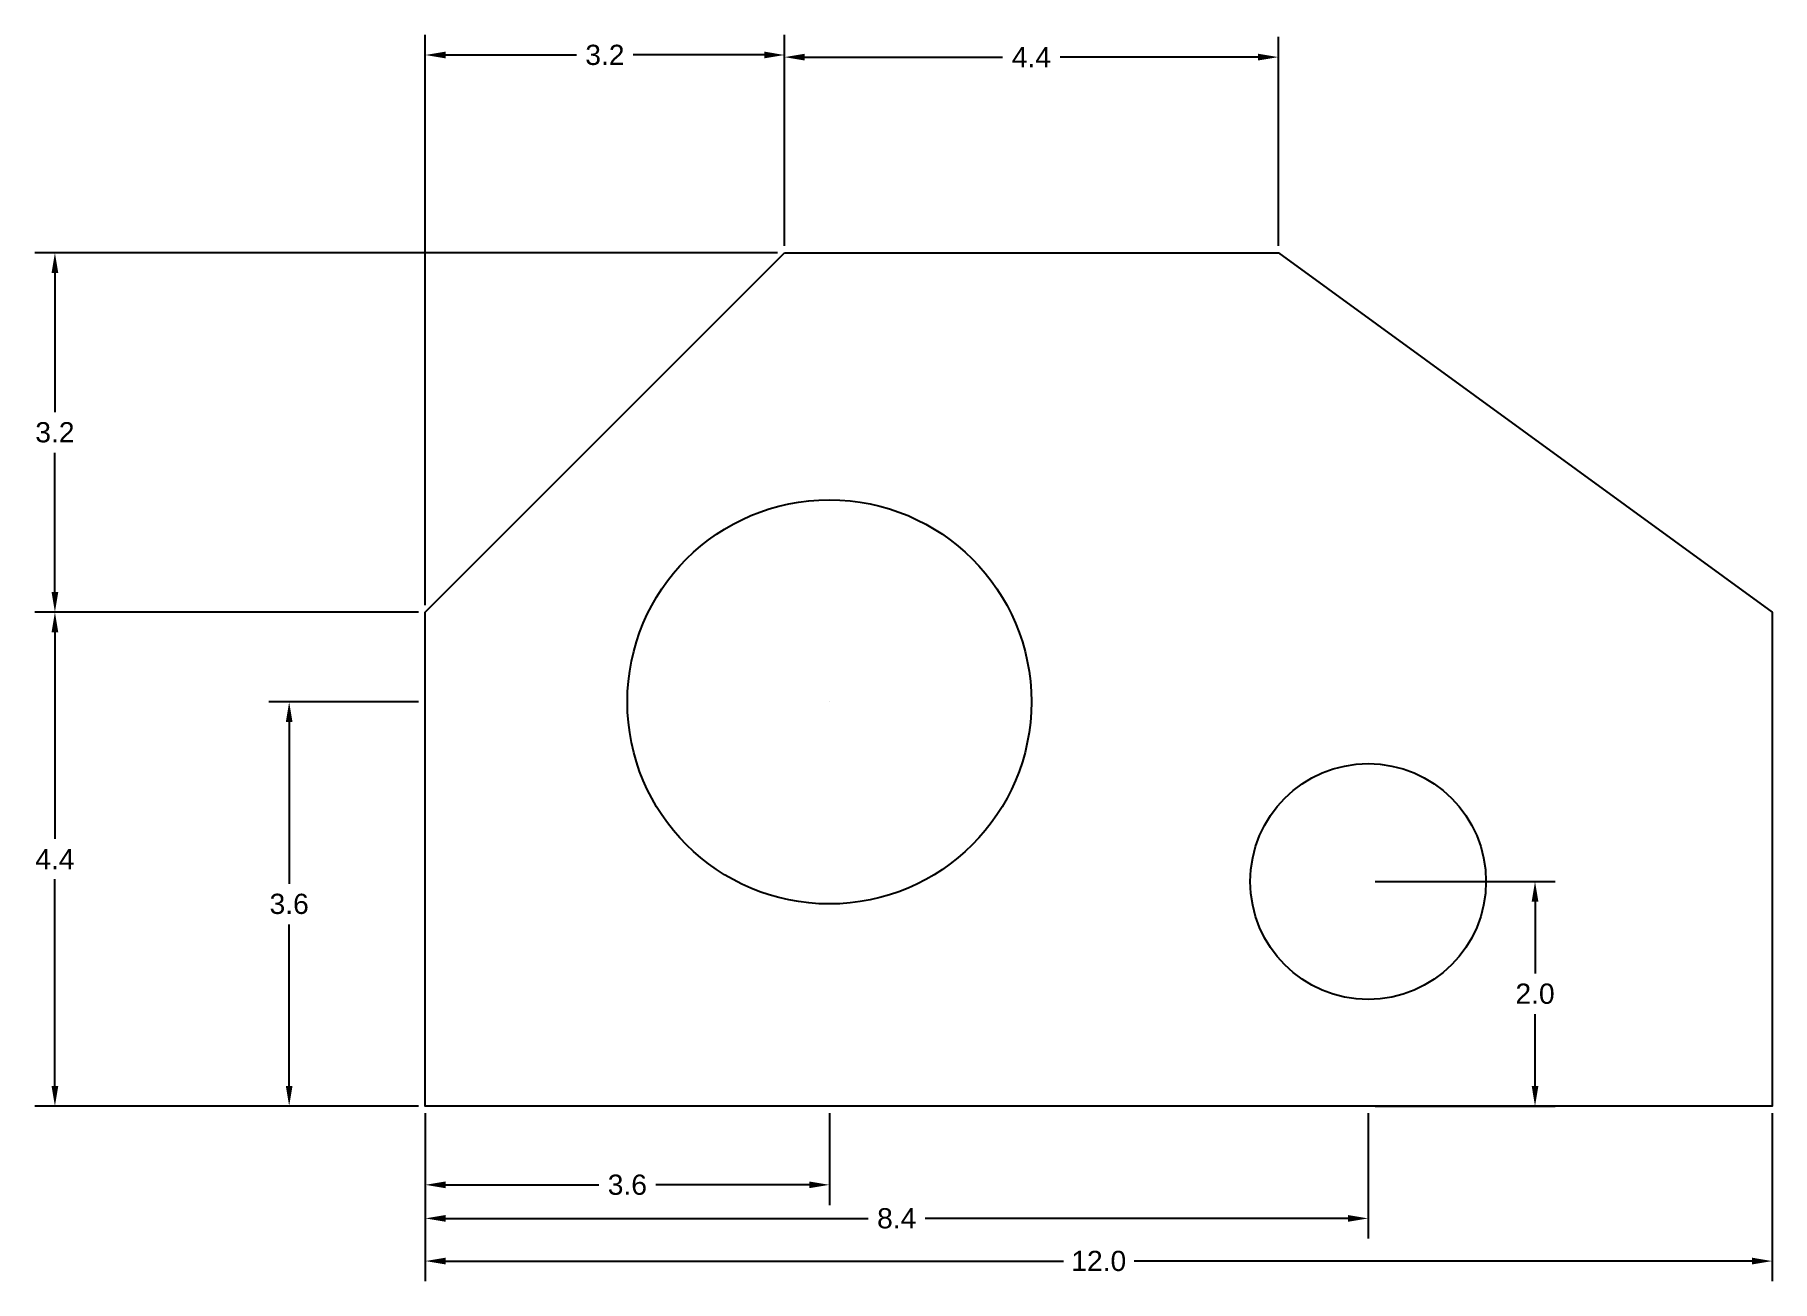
# Model space of a CAD drawing. Header units: centimetres. Extents: x 1.9 to 17.4, y -4.7 to 6.4.
import ezdxf

# ---------------------------------------------------------------- set-up
doc = ezdxf.new("R2010")
doc.units = ezdxf.units.CM
doc.header["$MEASUREMENT"] = 0
doc.layers.get('Defpoints').update_dxf_attribs({"color": 100})
doc.layers.add('geo', color=7, linetype='Continuous', plot=False)
doc.styles.get("Standard").update_dxf_attribs({"font": 'arial.ttf'})
doc.dimstyles.get("Standard").update_dxf_attribs({"dimtxt": 0.18, "dimasz": 0.18, "dimexe": 0.18, "dimexo": 0.0625, "dimgap": 0.09, "dimtad": 0, "dimtih": 1, "dimtoh": 1, "dimdec": 1, "dimzin": 0, "dimdsep": 46, "dimtxsty": 'Standard', "dimcen": 0.09, "dimclrd": 256, "dimadec": 0, "dimazin": 0, "dimtfac": 1, "dimtdec": 1, "dimtofl": 0, "dimtmove": 0, "dimatfit": 3, "dimfxl": 1, "dimtolj": 1, "dimtzin": 0, "dimarcsym": 0})

# ---------------------------------------------------------------- blocks, each defined once
blk = doc.blocks.new('*D2')
at = {"layer": 'Defpoints', "color": 0, "lineweight": -2, "transparency": 16777216}
for p, q in [((8.624, 4.516), (8.624, 6.376)), ((13.024, 4.516), (13.024, 6.376))]:
    blk.add_line(p, q, dxfattribs=at)
at = {"layer": 'Defpoints', "lineweight": -2, "transparency": 16777216}
for p, q in [((8.804, 6.196), (10.567, 6.196)), ((12.844, 6.196), (11.081, 6.196))]:
    blk.add_line(p, q, dxfattribs=at)
at = {"layer": 'Defpoints', "color": 0, "transparency": 16777216}
for p in [(13.024, 6.196), (8.624, 4.454), (13.024, 4.454)]:
    blk.add_point(p, dxfattribs=at)
at = {"layer": 'Defpoints', "transparency": 16777216}
for points in [[(8.804, 6.226), (8.804, 6.166), (8.624, 6.196)], [(12.844, 6.226), (12.844, 6.166), (13.024, 6.196)]]:
    blk.add_solid(points, dxfattribs=at)
at = {"layer": 'Defpoints', "color": 0, "transparency": 16777216, "insert": (10.824, 6.196), "char_height": 0.18, "attachment_point": 5}
blk.add_mtext('\\A1;4.4', dxfattribs=at)
blk = doc.blocks.new('*D3')
at = {"layer": 'Defpoints', "color": 0, "lineweight": -2, "transparency": 16777216}
for p, q in [((5.424, 1.316), (5.424, 6.395)), ((8.624, 4.516), (8.624, 6.395))]:
    blk.add_line(p, q, dxfattribs=at)
at = {"layer": 'Defpoints', "lineweight": -2, "transparency": 16777216}
for p, q in [((5.604, 6.215), (6.771, 6.215)), ((8.444, 6.215), (7.277, 6.215))]:
    blk.add_line(p, q, dxfattribs=at)
at = {"layer": 'Defpoints', "color": 0, "transparency": 16777216}
for p in [(5.424, 6.215), (8.624, 4.454), (5.424, 1.254)]:
    blk.add_point(p, dxfattribs=at)
at = {"layer": 'Defpoints', "transparency": 16777216}
for points in [[(5.604, 6.245), (5.604, 6.185), (5.424, 6.215)], [(8.444, 6.245), (8.444, 6.185), (8.624, 6.215)]]:
    blk.add_solid(points, dxfattribs=at)
at = {"layer": 'Defpoints', "color": 0, "transparency": 16777216, "insert": (7.024, 6.215), "char_height": 0.18, "attachment_point": 5}
blk.add_mtext('\\A1;3.2', dxfattribs=at)
blk = doc.blocks.new('*D4')
at = {"layer": 'Defpoints', "color": 0, "lineweight": -2, "transparency": 16777216}
for p, q in [((5.424, -3.209), (5.424, -4.706)), ((17.424, -3.209), (17.424, -4.706))]:
    blk.add_line(p, q, dxfattribs=at)
at = {"layer": 'Defpoints', "lineweight": -2, "transparency": 16777216}
for p, q in [((5.604, -4.526), (11.109, -4.526)), ((17.244, -4.526), (11.739, -4.526))]:
    blk.add_line(p, q, dxfattribs=at)
at = {"layer": 'Defpoints', "color": 0, "transparency": 16777216}
for p in [(5.424, -3.146), (17.424, -3.146), (17.424, -4.526)]:
    blk.add_point(p, dxfattribs=at)
at = {"layer": 'Defpoints', "transparency": 16777216}
for points in [[(5.604, -4.496), (5.604, -4.556), (5.424, -4.526)], [(17.244, -4.496), (17.244, -4.556), (17.424, -4.526)]]:
    blk.add_solid(points, dxfattribs=at)
at = {"layer": 'Defpoints', "color": 0, "transparency": 16777216, "insert": (11.424, -4.526), "char_height": 0.18, "attachment_point": 5}
blk.add_mtext('\\A1;12.0', dxfattribs=at)
blk = doc.blocks.new('*D5')
at = {"layer": 'Defpoints', "color": 0, "lineweight": -2, "transparency": 16777216}
for p, q in [((8.562, 4.454), (1.944, 4.454)), ((5.362, 1.254), (1.944, 1.254))]:
    blk.add_line(p, q, dxfattribs=at)
at = {"layer": 'Defpoints', "lineweight": -2, "transparency": 16777216}
for p, q in [((2.124, 4.274), (2.124, 3.035)), ((2.124, 1.434), (2.124, 2.672))]:
    blk.add_line(p, q, dxfattribs=at)
at = {"layer": 'Defpoints', "color": 0, "transparency": 16777216}
for p in [(8.624, 4.454), (2.124, 1.254), (5.424, 1.254)]:
    blk.add_point(p, dxfattribs=at)
at = {"layer": 'Defpoints', "transparency": 16777216}
for points in [[(2.094, 4.274), (2.154, 4.274), (2.124, 4.454)], [(2.094, 1.434), (2.154, 1.434), (2.124, 1.254)]]:
    blk.add_solid(points, dxfattribs=at)
at = {"layer": 'Defpoints', "color": 0, "transparency": 16777216, "insert": (2.124, 2.854), "char_height": 0.18, "attachment_point": 5}
blk.add_mtext('\\A1;3.2', dxfattribs=at)
blk = doc.blocks.new('*D6')
at = {"layer": 'Defpoints', "color": 0, "lineweight": -2, "transparency": 16777216}
for p, q in [((5.362, 1.254), (1.944, 1.254)), ((5.362, -3.146), (1.944, -3.146))]:
    blk.add_line(p, q, dxfattribs=at)
at = {"layer": 'Defpoints', "lineweight": -2, "transparency": 16777216}
for p, q in [((2.124, 1.074), (2.124, -0.766)), ((2.124, -2.966), (2.124, -1.126))]:
    blk.add_line(p, q, dxfattribs=at)
at = {"layer": 'Defpoints', "color": 0, "transparency": 16777216}
for p in [(5.424, 1.254), (2.124, -3.146), (5.424, -3.146)]:
    blk.add_point(p, dxfattribs=at)
at = {"layer": 'Defpoints', "transparency": 16777216}
for points in [[(2.094, 1.074), (2.154, 1.074), (2.124, 1.254)], [(2.094, -2.966), (2.154, -2.966), (2.124, -3.146)]]:
    blk.add_solid(points, dxfattribs=at)
at = {"layer": 'Defpoints', "color": 0, "transparency": 16777216, "insert": (2.124, -0.946), "char_height": 0.18, "attachment_point": 5}
blk.add_mtext('\\A1;4.4', dxfattribs=at)
blk = doc.blocks.new('*D7')
at = {"layer": 'Defpoints', "color": 0, "lineweight": -2, "transparency": 16777216}
for p, q in [((5.424, -3.209), (5.424, -4.027)), ((9.024, -3.209), (9.024, -4.027))]:
    blk.add_line(p, q, dxfattribs=at)
at = {"layer": 'Defpoints', "lineweight": -2, "transparency": 16777216}
for p, q in [((5.604, -3.847), (6.971, -3.847)), ((8.844, -3.847), (7.478, -3.847))]:
    blk.add_line(p, q, dxfattribs=at)
at = {"layer": 'Defpoints', "color": 0, "transparency": 16777216}
for p in [(5.424, -3.146), (9.024, -3.146), (9.024, -3.847)]:
    blk.add_point(p, dxfattribs=at)
at = {"layer": 'Defpoints', "transparency": 16777216}
for points in [[(5.604, -3.817), (5.604, -3.877), (5.424, -3.847)], [(8.844, -3.817), (8.844, -3.877), (9.024, -3.847)]]:
    blk.add_solid(points, dxfattribs=at)
at = {"layer": 'Defpoints', "color": 0, "transparency": 16777216, "insert": (7.224, -3.847), "char_height": 0.18, "attachment_point": 5}
blk.add_mtext('\\A1;3.6', dxfattribs=at)
blk = doc.blocks.new('*D8')
at = {"layer": 'Defpoints', "color": 0, "lineweight": -2, "transparency": 16777216}
for p, q in [((5.362, 0.454), (4.031, 0.454)), ((5.362, -3.146), (4.031, -3.146))]:
    blk.add_line(p, q, dxfattribs=at)
at = {"layer": 'Defpoints', "lineweight": -2, "transparency": 16777216}
for p, q in [((4.211, 0.274), (4.211, -1.165)), ((4.211, -2.966), (4.211, -1.528))]:
    blk.add_line(p, q, dxfattribs=at)
at = {"layer": 'Defpoints', "color": 0, "transparency": 16777216}
for p in [(4.211, 0.454), (5.424, 0.454), (5.424, -3.146)]:
    blk.add_point(p, dxfattribs=at)
at = {"layer": 'Defpoints', "transparency": 16777216}
for points in [[(4.181, 0.274), (4.241, 0.274), (4.211, 0.454)], [(4.181, -2.966), (4.241, -2.966), (4.211, -3.146)]]:
    blk.add_solid(points, dxfattribs=at)
at = {"layer": 'Defpoints', "color": 0, "transparency": 16777216, "insert": (4.211, -1.346), "char_height": 0.18, "attachment_point": 5}
blk.add_mtext('\\A1;3.6', dxfattribs=at)
blk = doc.blocks.new('*D9')
at = {"layer": 'Defpoints', "color": 0, "lineweight": -2, "transparency": 16777216}
for p, q in [((5.424, -3.209), (5.424, -4.326)), ((13.824, -3.209), (13.824, -4.326))]:
    blk.add_line(p, q, dxfattribs=at)
at = {"layer": 'Defpoints', "lineweight": -2, "transparency": 16777216}
for p, q in [((5.604, -4.146), (9.371, -4.146)), ((13.644, -4.146), (9.878, -4.146))]:
    blk.add_line(p, q, dxfattribs=at)
at = {"layer": 'Defpoints', "color": 0, "transparency": 16777216}
for p in [(5.424, -3.146), (13.824, -3.146), (13.824, -4.146)]:
    blk.add_point(p, dxfattribs=at)
at = {"layer": 'Defpoints', "transparency": 16777216}
for points in [[(5.604, -4.116), (5.604, -4.176), (5.424, -4.146)], [(13.644, -4.116), (13.644, -4.176), (13.824, -4.146)]]:
    blk.add_solid(points, dxfattribs=at)
at = {"layer": 'Defpoints', "color": 0, "transparency": 16777216, "insert": (9.624, -4.146), "char_height": 0.18, "attachment_point": 5}
blk.add_mtext('\\A1;8.4', dxfattribs=at)
blk = doc.blocks.new('*D10')
at = {"layer": 'Defpoints', "color": 0, "lineweight": -2, "transparency": 16777216}
for p, q in [((13.887, -1.146), (15.491, -1.146)), ((13.887, -3.146), (15.491, -3.146))]:
    blk.add_line(p, q, dxfattribs=at)
at = {"layer": 'Defpoints', "lineweight": -2, "transparency": 16777216}
for p, q in [((15.311, -1.326), (15.311, -1.965)), ((15.311, -2.966), (15.311, -2.328))]:
    blk.add_line(p, q, dxfattribs=at)
at = {"layer": 'Defpoints', "color": 0, "transparency": 16777216}
for p in [(13.824, -1.146), (15.311, -1.146), (13.824, -3.146)]:
    blk.add_point(p, dxfattribs=at)
at = {"layer": 'Defpoints', "transparency": 16777216}
for points in [[(15.281, -1.326), (15.341, -1.326), (15.311, -1.146)], [(15.281, -2.966), (15.341, -2.966), (15.311, -3.146)]]:
    blk.add_solid(points, dxfattribs=at)
at = {"layer": 'Defpoints', "color": 0, "transparency": 16777216, "insert": (15.311, -2.146), "char_height": 0.18, "attachment_point": 5}
blk.add_mtext('\\A1;2.0', dxfattribs=at)

msp = doc.modelspace()

# ---------------------------------------------------------------- linework, layer by layer
at = {"layer": 'geo'}
msp.add_line((9.024, 0.454), (9.024, 0.454), dxfattribs=at)
msp.add_lwpolyline([(8.624, 4.454), (13.024, 4.454), (17.424, 1.254), (17.424, -3.146), (5.424, -3.146), (5.424, 1.254)], close=True, dxfattribs=at)
for centre, radius in [((9.024, 0.454), 1.8), ((13.824, -1.146), 1.05)]:
    msp.add_circle(centre, radius, dxfattribs=at)

# ---------------------------------------------------------------- dimensions: what is measured, and where the dimension line sits
at = {"layer": 'Defpoints'}
for base, p1, p2, picture, middle in [((5.424, 6.215), (8.624, 4.454), (5.424, 1.254), '*D3', (7.024, 6.215)), ((13.024, 6.196), (8.624, 4.454), (13.024, 4.454), '*D2', (10.824, 6.196)), ((17.424, -4.526), (5.424, -3.146), (17.424, -3.146), '*D4', (11.424, -4.526)), ((9.024, -3.847), (5.424, -3.146), (9.024, -3.146), '*D7', (7.224, -3.847)), ((13.824, -4.146), (5.424, -3.146), (13.824, -3.146), '*D9', (9.624, -4.146))]:
    dim = msp.add_linear_dim(base=base, p1=p1, p2=p2, dimstyle='Standard', dxfattribs=at)
    dim.commit()
    dim.dimension.update_dxf_attribs({"geometry": picture, "text_midpoint": middle})
for base, p1, p2, picture, middle in [((2.124, 1.254), (8.624, 4.454), (5.424, 1.254), '*D5', (2.124, 2.854)), ((2.124, -3.146), (5.424, 1.254), (5.424, -3.146), '*D6', (2.124, -0.946)), ((4.211, 0.454), (5.424, -3.146), (5.424, 0.454), '*D8', (4.211, -1.346)), ((15.311, -1.146), (13.824, -3.146), (13.824, -1.146), '*D10', (15.311, -2.146))]:
    dim = msp.add_linear_dim(base=base, p1=p1, p2=p2, angle=90, dimstyle='Standard', dxfattribs=at)
    dim.commit()
    dim.dimension.update_dxf_attribs({"geometry": picture, "text_midpoint": middle})

doc.saveas('drawing.dxf')
